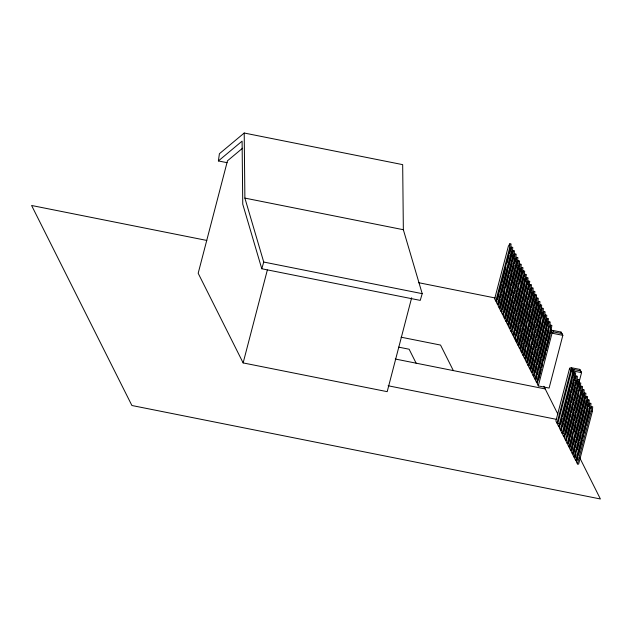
<?xml version="1.0" encoding="UTF-8"?>
<svg xmlns="http://www.w3.org/2000/svg" width="632" height="632" viewBox="0 0 632 632"><rect width="100%" height="100%" fill="white"/><g stroke="black" fill="none" stroke-linecap="round" stroke-linejoin="round"><path stroke-width="0.95" d="M496.973 301.353L495.78 301.116L509.511 248.4L509.866 243.762L511.067 243.999L510.711 248.637L509.487 253.345M511.209 251.789L511.565 247.152L512.765 247.396L512.41 252.026L511.209 251.789L497.479 304.505L498.68 304.75L500.149 299.102M500.378 308.139L499.177 307.903L512.908 255.178L513.263 250.548L514.464 250.786L514.108 255.423L512.639 261.071M502.077 311.529L500.876 311.292L514.614 258.575L514.962 253.938L516.162 254.175L515.815 258.812L514.582 263.52M516.312 261.964L516.668 257.327L517.869 257.572L517.513 262.201L516.312 261.964L502.582 314.681L503.783 314.926M508.42 307.018L505.482 318.315L504.281 318.078L518.011 265.353L518.366 260.724L519.567 260.961L519.212 265.598L515.783 278.775M507.18 321.704L505.979 321.467L519.717 268.75L520.065 264.113L521.266 264.35L520.91 268.987L517.726 281.224M509.621 322.273L508.879 325.101L507.686 324.856L521.416 272.139L521.771 267.502L522.972 267.739L522.127 274.264M523.114 275.528L523.47 270.891L524.671 271.136L524.315 275.773L523.114 275.528L509.384 328.253L510.585 328.49L511.565 324.722M512.283 331.879L511.083 331.642L524.813 278.925L525.168 274.288L526.369 274.525L525.279 281.983M514.717 332.448L513.982 335.276L512.781 335.031L526.519 282.314L526.867 277.677L528.068 277.914L527.23 284.432M515.688 338.665L514.488 338.42L528.218 285.704L528.573 281.066L529.774 281.311L528.439 289.709M517.387 342.054L516.186 341.817L529.916 289.093L530.272 284.463L531.472 284.7L531.117 289.338L528.423 299.694M519.085 345.443L517.885 345.206L531.623 292.49L531.97 287.852L533.171 288.089L532.816 292.727L530.367 302.143M522.261 343.192L520.784 348.84L519.591 348.595L533.321 295.879L533.677 291.241L534.877 291.486L534.522 296.116L531.575 307.413M522.49 352.229L521.289 351.992L535.02 299.268L535.375 294.638L536.576 294.875L536.22 299.513L534.751 305.161M524.189 355.618L522.988 355.382L536.718 302.665L537.074 298.028L538.274 298.264L537.919 302.902L533.511 319.847M538.424 306.054L538.772 301.417L539.973 301.662L539.625 306.291L538.424 306.054L524.686 358.771L525.887 359.016L529.813 343.95M527.594 362.405L526.393 362.168L540.123 309.443L540.479 304.814L541.679 305.051L541.324 309.688L539.854 315.336M529.292 365.794L528.091 365.557L541.822 312.84L542.177 308.203L543.378 308.44L543.022 313.077L541.798 317.785M543.528 316.229L543.876 311.592L545.076 311.837L544.729 316.466L543.528 316.229L529.79 368.946L530.991 369.191L533.692 358.834M534.901 364.103L532.697 372.58L531.496 372.343L545.226 319.618L545.582 314.989L546.783 315.226L546.427 319.863L544.215 328.332M534.396 375.969L533.195 375.732L546.925 323.015L547.28 318.378L548.481 318.615L547.391 326.072M548.623 326.404L548.979 321.767L550.18 322.004L549.824 326.641L548.623 326.404L534.893 379.121L536.094 379.366L536.829 376.538M537.793 382.755L536.592 382.518L550.33 329.793L550.677 325.156L551.878 325.401L550.543 333.799M559.905 426.845L558.704 426.608L572.442 373.891L572.789 369.254L573.99 369.491L572.655 377.897M561.611 430.242L560.41 429.997L574.14 377.28L574.496 372.643L575.697 372.888L574.607 380.346M575.839 380.669L576.194 376.04L577.395 376.277L577.04 380.914L575.839 380.669L562.109 433.394L563.309 433.631M577.545 384.066L577.893 379.429L579.094 379.666L578.738 384.303L577.545 384.066L563.807 436.783L565.008 437.02M566.707 440.417L565.514 440.172L579.244 387.456L579.599 382.818L580.8 383.063L579.71 390.521M568.413 443.806L567.212 443.569L580.942 390.845L581.298 386.215L582.499 386.452L582.143 391.09L580.919 395.79M572.813 436.838L570.111 447.195L568.911 446.958L582.641 394.242L582.996 389.604L584.197 389.841L583.842 394.479L580.903 405.776M584.347 397.631L584.695 392.993L585.896 393.23L585.548 397.868L584.347 397.631L570.609 450.347L571.81 450.592L572.797 446.824M573.516 453.981L572.316 453.744L586.046 401.02L586.401 396.382L587.602 396.627L587.247 401.265L585.287 408.793M575.949 454.55L575.215 457.371L574.014 457.134L587.744 404.417L588.1 399.78L589.301 400.017L588.455 406.534M589.451 407.806L589.798 403.169L590.999 403.406L590.644 408.043L589.451 407.806L575.712 460.523L576.913 460.768L577.893 456.999M577.419 463.92L591.149 411.195L591.505 406.558L592.705 406.803L592.35 411.432L578.612 464.157L577.419 463.92L576.289 461.676L590.027 408.951L591.505 406.558M218.388 160.947L219.407 153.734L244.213 133.02L402.679 164.636L403.35 229.716L422.2 293.659L420.248 300.382L261.782 268.758L242.751 204.191L242.096 141.141L218.388 160.947L227.085 162.677M411.653 297.783L387.195 391.658L243.138 362.918L267.344 269.99M497.471 299.473L498.94 293.825M499.43 291.945L501.389 284.408M501.879 282.528L505.805 267.462M507.03 262.762L508.989 255.225M500.639 297.214L501.373 294.394M501.863 292.513L503.341 286.865M503.83 284.977L507.749 269.911M508.239 268.031L512.165 252.966M500.623 307.199L504.549 292.134M505.774 287.426L507.733 279.897M508.223 278.017L508.958 275.189M509.455 273.308L512.149 262.952M502.566 309.648L504.534 302.12M505.023 300.232L506.493 294.583M506.983 292.703L509.684 282.346M510.174 280.466L512.133 272.929M512.623 271.049L514.092 265.401M504.518 312.097L506.477 304.569M506.967 302.681L507.701 299.86M508.191 297.98L510.893 287.623M511.383 285.735L515.309 270.678M515.799 268.79L517.268 263.141M508.91 305.137L510.877 297.601M511.367 295.721L512.836 290.072M513.326 288.192L515.293 280.655M507.425 320.764L509.637 312.295M510.127 310.407L512.821 300.05M513.31 298.17L514.045 295.349M514.535 293.461L515.278 290.641M515.767 288.753L517.237 283.104M510.111 320.392L514.029 305.327M514.519 303.447L517.221 293.09M517.711 291.21L518.445 288.382M519.67 283.673L521.637 276.144M512.054 322.841L514.014 315.313M514.503 313.425L515.981 307.776M516.47 305.896L520.389 290.831M520.879 288.95L523.58 278.594M513.263 328.119L515.965 317.762M516.455 315.874L517.189 313.053M517.679 311.173L520.373 300.816M520.863 298.928L521.605 296.108M522.095 294.22L524.789 283.871M515.214 330.568L517.173 323.031M517.663 321.151L520.357 310.794M520.847 308.914L522.324 303.265M522.814 301.377L524.773 293.848M525.263 291.968L526.733 286.32M516.186 341.817L515.064 339.574L528.794 286.857L530.272 284.463M516.423 335.837L519.117 325.48M519.607 323.6L523.533 308.535M524.023 306.654L524.758 303.834M525.247 301.946L526.717 296.297M527.214 294.417L527.949 291.589M517.632 341.114L519.101 335.466M519.591 333.585L521.068 327.937M521.558 326.049L523.517 318.52M524.007 316.64L527.933 301.575M519.33 344.503L522.277 333.206M522.767 331.326L523.501 328.498M523.991 326.618L525.461 320.969M525.95 319.089L527.918 311.552M528.407 309.672L529.877 304.024M522.751 341.304L526.669 326.246M527.902 321.538L529.861 314.009M530.351 312.121L531.085 309.301M522.735 351.289L524.204 345.641M524.694 343.761L526.654 336.224M527.151 334.344L528.621 328.695M529.11 326.815L534.261 307.041M524.434 354.678L525.413 350.918M526.638 346.21L528.605 338.673M529.095 336.793L529.829 333.973M530.319 332.084L533.021 321.728M531.038 339.242L533.005 331.713M533.495 329.833L534.964 324.184M535.454 322.296L537.413 314.768M537.903 312.887L539.38 307.231M527.838 361.465L531.757 346.399M532.247 344.519L534.948 334.162M535.438 332.282L536.173 329.454M536.663 327.574L537.398 324.745M537.887 322.865L539.365 317.217M529.782 363.913L531.741 356.385M532.231 354.497L532.974 351.676M533.463 349.788L536.157 339.439M536.647 337.551L540.573 322.494M534.182 356.946L536.141 349.417M536.631 347.537L538.101 341.888M538.59 340L540.558 332.472M541.047 330.591L542.517 324.943M543.007 323.055L544.476 317.406M535.391 362.223L538.085 351.866M538.575 349.986L539.317 347.158M539.807 345.277L542.501 334.921M542.991 333.04L543.725 330.212M535.375 372.209L536.845 366.56M537.334 364.672L539.301 357.143M539.791 355.263L544.444 337.37M544.942 335.489L546.901 327.961M537.318 374.658L538.053 371.829M538.543 369.949L541.245 359.592M541.735 357.712L545.661 342.647M546.151 340.767L548.845 330.41M550.907 330.947L537.168 383.663L538.298 385.907L549.097 388.064L562.836 335.339L561.003 332.061L552.597 330.386L550.907 330.947L552.028 333.19L538.298 385.907M538.535 379.927L541.229 369.578M541.719 367.69L542.453 364.869M543.678 360.161L545.645 352.632M546.135 350.744L550.053 335.687M578.604 383.948L581.543 372.651L580.421 370.415L579.71 369.372L571.304 367.698L569.614 368.259L555.884 420.975L557.005 423.219L558.807 423.574M557.005 423.219L570.736 370.494L572.055 369.191L580.46 370.865L581.543 372.651L570.736 370.494L569.614 368.259M560.639 424.025L562.117 418.376M562.606 416.496L566.525 401.431M567.023 399.55L569.716 389.193M570.206 387.305L572.165 379.777M562.591 426.474L563.325 423.653M563.815 421.765L566.509 411.408M567.007 409.528L567.741 406.708M568.231 404.82L570.925 394.463M571.415 392.583L574.117 382.226M563.799 431.751L566.493 421.394M566.991 419.506L568.46 413.857M568.95 411.977L570.909 404.448M571.399 402.56L572.869 396.912M573.366 395.032L575.325 387.503M575.815 385.615L576.795 381.854M565.743 434.2L569.669 419.135M570.159 417.254L570.894 414.426M571.383 412.546L572.853 406.897M573.35 405.017L574.085 402.189M574.575 400.309L577.269 389.952M577.759 388.072L578.493 385.243M567.694 436.649L569.653 429.12M570.143 427.232L574.069 412.175M574.559 410.287L577.253 399.93M577.743 398.049L578.478 395.229M568.903 441.926L569.637 439.098M570.127 437.218L571.597 431.569M572.086 429.681L574.053 422.152M574.543 420.272L576.013 414.624M576.503 412.736L580.429 397.678M574.038 432.138L575.997 424.601M576.487 422.721L577.221 419.893M577.711 418.013L580.413 407.656M573.287 444.944L574.757 439.295M575.246 437.407L580.397 417.641M580.887 415.753L582.356 410.105M582.846 408.225L584.813 400.696M573.761 453.041L574.741 449.273M575.231 447.393L575.965 444.565M576.455 442.684L579.157 432.328M579.647 430.447L583.565 415.382M584.055 413.502L584.798 410.674M577.174 449.842L579.141 442.313M579.631 440.425L581.1 434.777M581.59 432.896L583.549 425.368M584.039 423.479L587.965 408.422M578.383 455.119L582.309 440.054M582.799 438.173L583.534 435.345M584.023 433.465L585.501 427.817M585.99 425.928L589.909 410.871M261.782 268.758L263.734 262.043L244.884 198.1L244.213 133.02M509.866 243.762L508.389 246.156L494.651 298.873L495.78 301.116M511.565 247.152L510.087 249.545L496.357 302.27L497.479 304.505M513.263 250.548L511.786 252.942L498.056 305.659L499.177 307.903M514.962 253.938L513.484 256.331L499.754 309.048L500.876 311.292M516.668 257.327L515.191 259.72L501.453 312.445L502.582 314.681M518.366 260.724L516.889 263.117L503.159 315.834L504.281 318.078M520.065 264.113L518.588 266.507L504.857 319.223L505.979 321.467M521.771 267.502L520.294 269.896L506.556 322.62L507.686 324.856M523.47 270.891L521.993 273.293L508.262 326.009L509.384 328.253M525.168 274.288L523.691 276.682L509.961 329.398L511.083 331.642M526.867 277.677L525.389 280.071L511.659 332.788L512.781 335.031M528.573 281.066L527.096 283.46L513.358 336.185L514.488 338.42M531.97 287.852L530.493 290.246L516.763 342.963L517.885 345.206M533.677 291.241L532.199 293.635L518.461 346.36L519.591 348.595M535.375 294.638L533.898 297.032L520.168 349.749L521.289 351.992M537.074 298.028L535.596 300.421L521.866 353.138L522.988 355.382M538.772 301.417L537.295 303.81L523.565 356.535L524.686 358.771M540.479 304.814L539.001 307.207L525.263 359.924L526.393 362.168M542.177 308.203L540.7 310.596L526.97 363.313L528.091 365.557M543.876 311.592L542.398 313.986L528.668 366.71L529.79 368.946M545.582 314.989L544.105 317.382L530.367 370.099L531.496 372.343M547.28 318.378L545.803 320.772L532.073 373.488L533.195 375.732M548.979 321.767L547.502 324.161L533.771 376.885L534.893 379.121M550.677 325.156L549.2 327.558L535.47 380.274L536.592 382.518M572.789 369.254L571.312 371.648L557.582 424.364L558.704 426.608M574.496 372.643L573.019 375.037L559.281 427.761L560.41 429.997M576.194 376.04L574.717 378.434L560.987 431.15L562.109 433.394M577.893 379.429L576.416 381.823L562.685 434.539L563.807 436.783M579.599 382.818L578.122 385.212L564.384 437.937L565.514 440.172M581.298 386.215L579.821 388.609L566.09 441.326L567.212 443.569M582.996 389.604L581.519 391.998L567.789 444.715L568.911 446.958M584.695 392.993L583.217 395.387L569.487 448.112L570.609 450.347M586.401 396.382L584.924 398.784L571.186 451.501L572.316 453.744M588.1 399.78L586.622 402.173L572.892 454.89L574.014 457.134M589.798 403.169L588.321 405.562L574.591 458.287L575.712 460.523M561.753 333.554L553.348 331.879L552.028 333.19L562.836 335.339L561.003 332.061M242.53 148.236L227.481 160.805L198.179 273.269L243.138 362.918M509.511 248.4L510.711 248.637M244.884 198.1L403.35 229.716M512.908 255.178L514.108 255.423M514.614 258.575L515.815 258.812M518.011 265.353L519.212 265.598M519.717 268.75L520.91 268.987M521.416 272.139L522.617 272.376M524.813 278.925L526.014 279.162M526.519 282.314L527.72 282.551M528.218 285.704L529.418 285.94M529.916 289.093L531.117 289.338M531.623 292.49L532.816 292.727M533.321 295.879L534.522 296.116M535.02 299.268L536.22 299.513M536.718 302.665L537.919 302.902M206.798 240.437L31.6 205.487L131.906 405.507L600.4 498.98L579.781 457.86M418.787 282.733L495.259 297.996M540.123 309.443L541.324 309.688M541.822 312.84L543.022 313.077M263.734 262.043L422.2 293.659M545.226 319.618L546.427 319.863M546.925 323.015L548.126 323.252M550.33 329.793L551.531 330.038M515.064 339.574L516.265 339.811M401.051 337.188L440.543 345.072L453.342 370.605M572.442 373.891L573.643 374.128M574.14 377.28L575.341 377.517M398.673 347.142L409.133 349.227L416.125 363.179M579.244 387.456L580.445 387.692M580.942 390.845L582.143 391.09M582.641 394.242L583.842 394.479M395.221 359.008L545.219 388.933M586.046 401.02L587.247 401.265M587.744 404.417L588.945 404.654M591.149 411.195L592.35 411.432M388.135 385.765L556.089 419.277M579.71 369.372L580.46 370.865M552.597 330.386L553.348 331.879M571.304 367.698L572.055 369.191M543.891 386.286L557.859 414.15"/></g></svg>
